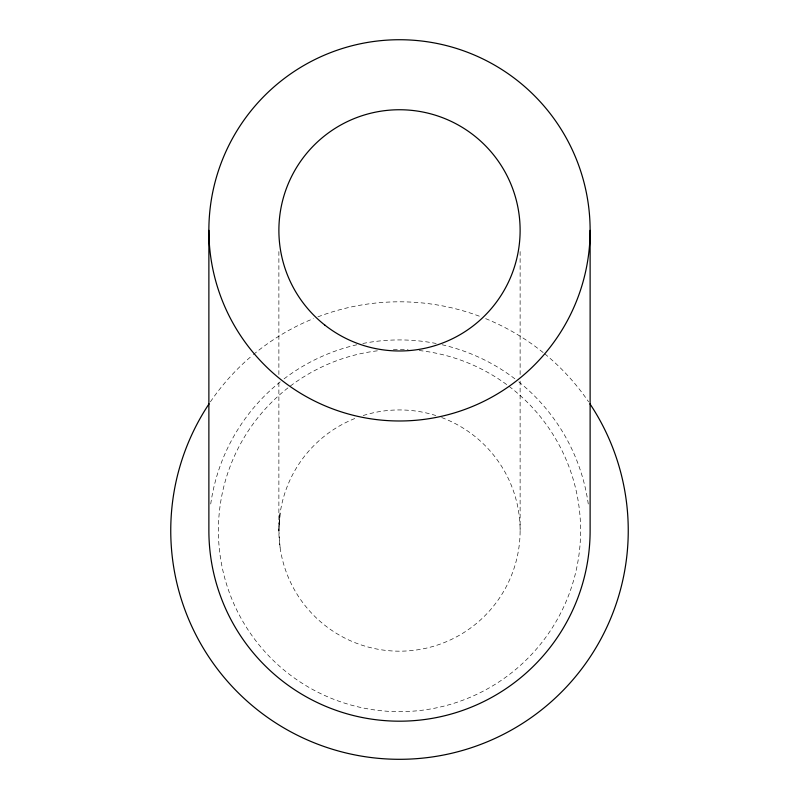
<?xml version="1.0" encoding="UTF-8"?>
<svg xmlns="http://www.w3.org/2000/svg" width="799" height="799" viewBox="0 0 799 799"><rect width="100%" height="100%" fill="white"/><g stroke="black" fill="none" stroke-linecap="round" stroke-linejoin="round"><path stroke-width="0.6" stroke-dasharray="4 3" d="M280.109 547.724L278.881 530.556L278.881 381.083M520.119 251.535L520.119 376.099M520.119 381.083L520.119 530.556M278.881 251.535L278.881 376.099M419.165 350.531A181.093 181.093 0 0 1 552.948 626.736A181.093 181.093 0 0 1 246.052 626.736A181.093 181.093 0 0 1 379.835 350.531M393.338 349.572A181.093 181.093 0 0 1 408.119 349.672M441.647 417.547A120.619 120.619 0 0 1 496.059 602.846A120.619 120.619 0 0 1 302.941 602.846A120.619 120.619 0 0 1 357.353 417.547M363.165 415.54A120.619 120.619 0 0 1 435.835 415.54M210.726 504.029A190.621 190.621 0 0 1 280.239 381.842M284.054 378.866A190.621 190.621 0 0 1 356.913 344.749M362.826 343.49A190.621 190.621 0 0 1 436.174 343.49M442.087 344.749A190.621 190.621 0 0 1 514.946 378.866M518.761 381.842A190.621 190.621 0 0 1 588.274 504.029M210.397 401.847A228.754 228.754 0 0 1 252.464 355.325M253.393 354.556A228.754 228.754 0 0 1 313.358 318.641M317.862 316.873A228.754 228.754 0 0 1 481.138 316.873M485.642 318.641A228.754 228.754 0 0 1 543.739 353.018M544.678 353.777A228.754 228.754 0 0 1 588.603 401.847M280.049 513.387L278.881 530.556L280.049 513.387"/><path stroke-width="1.2" d="M590.121 230.362A190.621 190.621 0 0 1 304.189 395.445A190.621 190.621 0 0 1 304.189 65.268A190.621 190.621 0 0 1 590.121 230.362L590.121 530.556A190.621 190.621 0 0 1 399.5 721.187A190.621 190.621 0 0 1 208.879 530.556L208.879 230.362M589.952 403.855A228.754 228.754 0 0 1 550.211 702.641A228.754 228.754 0 0 1 248.789 702.641A228.754 228.754 0 0 1 209.048 403.855M324.943 325.173A120.619 120.619 0 0 0 518.891 247.53A120.619 120.619 0 0 0 354.676 118.382A120.619 120.619 0 0 0 324.943 325.173"/></g></svg>
